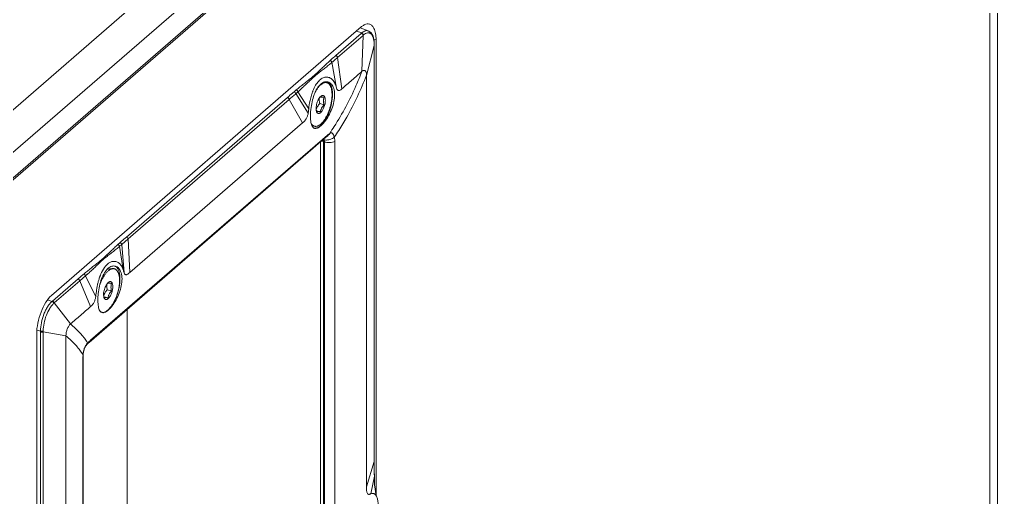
# Model space of a CAD drawing. Header units: millimetres. Extents: x 0 to 3564, y 0 to 2520.
# Drawn here: x 1928.5 to 2143.2, y 2034.2 to 2139 of the extents above; entities that cross this region are included whole.
import ezdxf

# ---------------------------------------------------------------- set-up
doc = ezdxf.new("R2010")
doc.units = ezdxf.units.MM
doc.layers.get('0').update_dxf_attribs({"lineweight": 13})

msp = doc.modelspace()

# ---------------------------------------------------------------- linework, layer by layer
for p, q in [((1822.18, 2028.41), (2137.18, 2301.2)), ((1826.51, 2022.83), (2141.51, 2295.62)), ((2143.18, 2296), (2143.18, 1871.65)), ((2141.51, 2289.99), (1826.51, 2017.2)), ((2141.51, 2289.56), (1826.51, 2016.76)), ((2141.51, 2289.56), (2141.51, 1865.2)), ((2003.51, 2137.4), (1935.51, 2078.51)), ((2003.63, 2136.08), (2002.45, 2136.48)), ((2005.06, 2136.55), (2003.26, 2137.18)), ((2003.53, 2135.99), (2003.63, 2136.08)), ((2003.53, 2135.99), (1997.93, 2131.14)), ((2003.93, 2135.56), (1998.32, 2130.72)), ((2003.93, 2135.56), (2003.67, 2127.67)), ((2004.03, 2135.65), (2003.93, 2135.57)), ((2006.76, 2134.58), (2006.25, 2134.73)), ((2006.76, 2134.58), (2006.76, 2034.86)), ((2006.35, 2133.37), (2004.68, 2126.76)), ((2006.37, 2133.7), (2006.36, 2133.64)), ((2006.37, 2133.53), (2006.36, 2133.47)), ((2006.37, 2133.7), (2006.37, 2133.7)), ((2006.37, 2091.24), (2006.37, 2133.53)), ((1997.09, 2129.65), (1998.08, 2123.99)), ((1999.26, 2123.84), (1998.32, 2130.72)), ((2004.68, 2126.82), (2004.67, 2126.76)), ((2004.68, 2036.52), (2004.68, 2126.76)), ((1989.24, 2123.58), (1988.77, 2123.18)), ((1989.62, 2123.19), (1989.7, 2123.27)), ((1989.62, 2123.19), (1989.71, 2123.27)), ((1989.62, 2123.19), (1991.97, 2119.41)), ((1990.49, 2124.59), (1990.44, 2124.56)), ((1990.49, 2124.59), (1990.44, 2124.56)), ((1995.99, 2125.17), (1995.86, 2125.21)), ((1951.95, 2091.32), (1987.32, 2121.95)), ((1987.71, 2121.52), (1952.35, 2090.89)), ((1987.71, 2121.52), (1990.64, 2116.4)), ((1989.15, 2122.77), (1991.87, 2118.46)), ((1994.62, 2122.16), (1994.52, 2122.07)), ((1994.54, 2118.8), (1993.7, 2119.04)), ((1995.35, 2120.32), (1994.41, 2120.59)), ((1952.71, 2083.54), (1990.64, 2116.4)), ((1993.24, 2115.63), (1993.11, 2115.67)), ((1995.75, 2113.25), (1943.75, 2068.21)), ((1996.07, 2113.7), (1944.07, 2068.67)), ((1995.25, 2112.82), (1995.34, 2112.64)), ((1995.75, 2113.25), (1995.83, 2113.32)), ((1995.85, 2113.33), (1995.85, 2113.33)), ((1994.57, 2112.23), (1994.57, 2020.03)), ((1995.44, 2112.16), (1995.2, 2112.23)), ((1995.2, 2020), (1995.2, 2112.23)), ((1995.44, 2019.93), (1995.44, 2112.16)), ((1997.73, 2019.9), (1997.73, 2112.26)), ((2006.36, 2091.24), (2006.36, 2042.1)), ((2006.37, 2042.16), (2006.37, 2091.23)), ((1950.08, 2089.67), (1950.54, 2090.08)), ((1950.47, 2089.29), (1951.26, 2084.15)), ((1950.93, 2089.67), (1952.35, 2090.89)), ((1950.93, 2089.67), (1951.45, 2083.46)), ((1952.71, 2083.54), (1952.35, 2090.89)), ((1941.73, 2081.7), (1942.99, 2082.8)), ((1942.99, 2082.8), (1943.04, 2082.85)), ((1942.99, 2082.8), (1945.22, 2078.21)), ((1949.34, 2084.35), (1949.21, 2084.39)), ((1935.74, 2077.28), (1941.34, 2082.13)), ((1936.13, 2076.85), (1941.73, 2081.7)), ((1941.73, 2081.7), (1944.08, 2076.06)), ((1947.96, 2081.34), (1947.87, 2081.25)), ((1947.88, 2077.98), (1947.04, 2078.22)), ((1948.7, 2079.49), (1947.75, 2079.77)), ((1934.65, 2077.53), (1935.63, 2077.19)), ((1935.74, 2077.28), (1935.63, 2077.19)), ((1936.13, 2076.85), (1936.03, 2076.76)), ((1939.68, 2072.25), (1936.13, 2076.85)), ((1946.58, 2074.81), (1946.46, 2074.85)), ((1952.15, 2075.49), (1952.15, 1997.03)), ((1932.26, 1934.1), (1932.26, 2070.07)), ((1933.13, 2070.67), (1932.33, 2070.87)), ((1933.13, 1979.14), (1933.13, 2070.5)), ((1933.7, 2070.54), (1938.68, 2069.66)), ((1933.7, 1979.18), (1933.7, 2070.54)), ((1938.68, 2069.66), (1938.67, 1979.36)), ((1943.44, 2068.03), (1943.3, 2067.76)), ((1943.3, 2067.76), (1943.3, 2067.76)), ((1942.42, 2065.48), (1942.44, 2065.44)), ((1942.42, 2065.48), (1942.44, 2065.44)), ((1942.47, 2065.5), (1942.44, 2065.44)), ((1942.44, 2064.53), (1942.41, 2064.35)), ((1942.41, 2064.35), (1942.41, 1971.98)), ((1942.44, 2064.53), (1942.44, 1972.2)), ((2006.36, 2042.1), (2004.68, 2036.52)), ((2006.37, 2042.16), (2006.36, 2042.1)), ((2006.37, 2042.16), (2006.37, 2042.16)), ((2006.39, 2038.84), (2005.65, 2035.02)), ((2006.4, 2038.88), (2006.39, 2038.84)), ((2006.39, 2038.88), (2006.39, 2038.84)), ((2006.39, 2038.84), (2006.44, 2037.24)), ((2006.45, 2036.86), (2006.4, 2038.88)), ((2006.44, 2037.24), (2006.45, 2036.92)), ((2006.47, 2036.56), (2006.45, 2036.92)), ((2006.45, 2036.92), (2006.45, 2036.86))]:
    msp.add_line(p, q)
for points in [[(2006.37, 2133.7), (2006.33, 2134.38), (2006.11, 2135.36), (2005.71, 2136.09), (2005.15, 2136.51), (2005.06, 2136.55)], [(1942.47, 2065.5), (1942.47, 2065.52), (1942.47, 2065.55), (1942.47, 2065.58), (1942.47, 2065.61), (1942.48, 2065.65), (1942.48, 2065.68), (1942.48, 2065.71), (1942.49, 2065.75), (1942.49, 2065.78), (1942.49, 2065.82), (1942.5, 2065.86), (1942.5, 2065.9), (1942.51, 2065.95), (1942.52, 2065.99), (1942.52, 2066.04), (1942.53, 2066.09), (1942.54, 2066.14), (1942.55, 2066.19), (1942.57, 2066.25), (1942.58, 2066.31), (1942.59, 2066.37), (1942.61, 2066.44), (1942.63, 2066.51), (1942.66, 2066.58), (1942.68, 2066.66), (1942.71, 2066.75), (1942.75, 2066.85), (1942.79, 2066.95), (1942.84, 2067.06), (1942.9, 2067.18), (1942.97, 2067.31), (1943.07, 2067.46), (1943.18, 2067.62), (1943.3, 2067.76)], [(1943.3, 2067.76), (1943.4, 2067.87), (1943.71, 2068.18), (1943.75, 2068.21)], [(1942.44, 2064.53), (1942.44, 2064.63), (1942.46, 2065.31), (1942.47, 2065.5)], [(2006.4, 2038.88), (2006.38, 2039.96), (2006.37, 2041.31), (2006.37, 2042.16)], [(2006.95, 2034.29), (2006.72, 2034.98), (2006.47, 2036.56)]]:
    msp.add_lwpolyline(points)
for centre, radius, start, end in [((2004.97, 2136.85), 1.22, 68.5492, 73.891), ((1999.39, 2133.53), 6.96, 0.9066, 1.4446), ((1990.51, 2134.09), 15.86, 357.3961, 357.7456), ((1991.17, 2133.4), 15.19, 0.6939, 0.913), ((1991.27, 2133.4), 15.09, 0.2558, 0.6941), ((1990.96, 2133.53), 15.41, 0.0037, 0.6576), ((1923.76, 2197.04), 98.95, 311.3608, 311.7253), ((2048.09, 2052.17), 92.54, 129.1488, 129.4937), ((2060.88, 2036.44), 112.81, 128.6385, 129.1411), ((1914.16, 2207.92), 113.46, 311.7459, 311.9709), ((1942.04, 2176.98), 71.82, 311.9436, 312.7775), ((2002.71, 2119.49), 10.55, 158.4086, 159.6023), ((2002.36, 2119.63), 10.17, 158.2046, 158.4021), ((1995.73, 2124.27), 0.941, 73.9237, 82.0258), ((2003.71, 2119.12), 11.61, 159.6133, 162.3832), ((1996.88, 2120.02), 3.14, 147.8011, 149.3992), ((1996.87, 2119.74), 3.27, 143.6375, 145.2029), ((1996.65, 2121.44), 2.37, 171.7871, 180.0186), ((1996.81, 2119.52), 3.2, 177.996, 179.9756), ((1996.3, 2119.77), 2.7, 182.7691, 185.1945), ((1996.39, 2119.78), 2.79, 185.1885, 185.7299), ((1987.81, 2119.24), 4.13, 344.3689, 349.1188), ((1993.5, 2116.53), 0.938, 245.8876, 253.8828), ((1942.69, 2150.5), 65.06, 325.934, 327.5274), ((1943.36, 2149.85), 65.45, 325.9414, 327.5243), ((1994.84, 2113.39), 1.04, 263.3347, 265.9342), ((1994.14, 2112.16), 1.3, 359.9727, 3.625), ((1894.54, 2155.92), 86.99, 310.012, 310.4048), ((2037.18, 1968.95), 148.32, 129.4207, 129.6151), ((2011.85, 1999.8), 108.4, 128.9083, 129.4319), ((1866.9, 2168.67), 114.73, 311.5801, 311.7979), ((1888.73, 2144.3), 82.02, 311.7736, 312.5113), ((1956.61, 2078.88), 11.14, 158.7869, 159.6532), ((1956.21, 2079.03), 10.71, 158.2971, 158.7843), ((1949.08, 2083.45), 0.941, 73.9237, 82.0258), ((1950.22, 2079.19), 3.14, 147.8011, 149.3992), ((1950.21, 2078.92), 3.27, 143.6375, 145.2029), ((1950, 2080.62), 2.37, 171.7871, 180.0186), ((1949.64, 2078.95), 2.7, 182.7691, 185.1945), ((1950.15, 2078.7), 3.2, 177.996, 179.9756), ((1949.74, 2078.96), 2.79, 185.1885, 185.7299), ((1946.85, 2075.71), 0.938, 245.8876, 253.8828), ((1919.01, 2070.5), 14.11, 0.0043, 0.695), ((1919.9, 2070.72), 13.8, 359.2889, 0.02), ((1936.78, 2064.4), 7.59, 31.0833, 32.3865), ((1937.67, 2064.93), 6.55, 28.2518, 31.1359), ((1950.01, 2062.24), 8.76, 136.5066, 138.6255), ((1965.19, 2064.13), 22.79, 176.7134, 177.6392), ((1961.13, 2064.3), 18.72, 177.6432, 179.3061), ((1957.96, 2064.35), 15.55, 179.3405, 179.9927)]:
    msp.add_arc(centre, radius, start, end)
for points, knots in [([(2003.51, 2137.4), (2003.57, 2137.45), (2003.81, 2137.65), (2004.08, 2137.82), (2004.29, 2137.91)], [0, 0, 0, 0, 0.270959, 1, 1, 1, 1]), ([(2005.06, 2136.55), (2004.96, 2136.58), (2004.72, 2136.62), (2004.36, 2136.55), (2003.99, 2136.36), (2003.75, 2136.19), (2003.63, 2136.08)], [0, 0, 0, 0, 0.211721, 0.439885, 0.700255, 1, 1, 1, 1]), ([(2003.63, 2136.08), (2003.73, 2136.05), (2003.9, 2135.93), (2004.01, 2135.75), (2004.03, 2135.65)], [0, 0, 0, 0, 0.498199, 1, 1, 1, 1]), ([(2004.03, 2135.65), (2004.17, 2135.77), (2004.44, 2135.96), (2004.88, 2136.13), (2005.3, 2136.11), (2005.68, 2135.9), (2005.97, 2135.53), (2006.18, 2135.03), (2006.31, 2134.4), (2006.35, 2133.95), (2006.35, 2133.71)], [0, 0, 0, 0, 0.129842, 0.238794, 0.334406, 0.430127, 0.539352, 0.669787, 0.823844, 1, 1, 1, 1]), ([(2004.29, 2137.91), (2004.46, 2137.98), (2004.8, 2138.09), (2005.15, 2138.06), (2005.31, 2138.01)], [0, 0, 0, 0, 0.52746, 1, 1, 1, 1]), ([(2005.42, 2137.98), (2005.6, 2137.91), (2005.96, 2137.65), (2006.2, 2137.28), (2006.3, 2137.08)], [0, 0, 0, 0, 0.460678, 1, 1, 1, 1]), ([(2006.3, 2137.08), (2006.47, 2136.73), (2006.7, 2135.9), (2006.76, 2135.05), (2006.76, 2134.58)], [0, 0, 0, 0, 0.449847, 1, 1, 1, 1]), ([(2003.53, 2135.99), (2003.63, 2135.96), (2003.8, 2135.84), (2003.9, 2135.66), (2003.93, 2135.56)], [0, 0, 0, 0, 0.497102, 1, 1, 1, 1]), ([(2006.35, 2133.37), (2006.35, 2129.86), (2006.36, 2115.82), (2006.36, 2101.77), (2006.36, 2091.24)], [0, 0, 0, 0, 0.249884, 1, 1, 1, 1]), ([(1996.7, 2130.05), (1996.19, 2129.59), (1995.45, 2128.91), (1994.47, 2127.97), (1993.74, 2127.26), (1992.97, 2126.57), (1992.16, 2125.91), (1991.32, 2125.26), (1990.77, 2124.82), (1990.49, 2124.59)], [0, 0, 0, 0, 0.246413, 0.368511, 0.490619, 0.614919, 0.742287, 0.871242, 1, 1, 1, 1]), ([(1990.81, 2124.27), (1991.07, 2124.51), (1991.6, 2125.01), (1992.36, 2125.76), (1993.13, 2126.48), (1993.93, 2127.14), (1994.74, 2127.76), (1995.54, 2128.37), (1996.32, 2129), (1996.83, 2129.43), (1997.09, 2129.65)], [0, 0, 0, 0, 0.130785, 0.260503, 0.387778, 0.513555, 0.63687, 0.757753, 0.878394, 1, 1, 1, 1]), ([(1997.93, 2131.14), (1997.83, 2131.05), (1997.41, 2130.69), (1997, 2130.33), (1996.7, 2130.05)], [0, 0, 0, 0, 0.251039, 1, 1, 1, 1]), ([(1996.7, 2130.05), (1996.79, 2130.02), (1996.95, 2129.91), (1997.06, 2129.74), (1997.09, 2129.65)], [0, 0, 0, 0, 0.499011, 1, 1, 1, 1]), ([(1997.09, 2129.65), (1997.19, 2129.74), (1997.6, 2130.09), (1998.02, 2130.45), (1998.33, 2130.72)], [0, 0, 0, 0, 0.246759, 1, 1, 1, 1]), ([(1997.93, 2131.14), (1998.02, 2131.11), (1998.19, 2130.99), (1998.3, 2130.81), (1998.32, 2130.72)], [0, 0, 0, 0, 0.497497, 1, 1, 1, 1]), ([(2003.67, 2127.67), (2003.26, 2126.6), (2002.17, 2123.97), (2000.18, 2119.91), (1998.48, 2116.99), (1997.58, 2115.57)], [0, 0, 0, 0, 0.253056, 0.629986, 1, 1, 1, 1]), ([(1999.26, 2123.84), (1999.99, 2124.48), (2001.11, 2125.42), (2002.57, 2126.7), (2003.3, 2127.35), (2003.67, 2127.67)], [0, 0, 0, 0, 0.498644, 0.749053, 1, 1, 1, 1]), ([(2003.67, 2127.67), (2003.73, 2127.72), (2003.85, 2127.81), (2004.05, 2127.88), (2004.23, 2127.87), (2004.39, 2127.78), (2004.52, 2127.62), (2004.65, 2127.3), (2004.67, 2127.01), (2004.68, 2126.82)], [0, 0, 0, 0, 0.130926, 0.240979, 0.336499, 0.432014, 0.540577, 0.670671, 1, 1, 1, 1]), ([(1998.08, 2123.99), (1998.04, 2124.17), (1997.94, 2124.52), (1997.72, 2125.17), (1997.29, 2125.82), (1996.68, 2126.26), (1996.16, 2126.4), (1995.61, 2126.42), (1994.89, 2126.16), (1994.11, 2125.52), (1993.44, 2124.57), (1993.08, 2123.82), (1992.92, 2123.4)], [0, 0, 0, 0, 0.069951, 0.137618, 0.256323, 0.359855, 0.409142, 0.458617, 0.564255, 0.687448, 0.83334, 1, 1, 1, 1]), ([(1994.62, 2124.88), (1994.75, 2124.98), (1995, 2125.17), (1995.41, 2125.35), (1995.82, 2125.42), (1996.09, 2125.38), (1996.21, 2125.35)], [0, 0, 0, 0, 0.282775, 0.538342, 0.77368, 1, 1, 1, 1]), ([(1996.21, 2125.35), (1996.35, 2125.31), (1996.63, 2125.17), (1996.98, 2124.86), (1997.27, 2124.42), (1997.57, 2123.67), (1997.72, 2122.51), (1997.55, 2121), (1997.09, 2119.43), (1996.39, 2117.95), (1995.69, 2116.86), (1995.08, 2116.13), (1994.77, 2115.83), (1994.62, 2115.7)], [0, 0, 0, 0, 0.039156, 0.08122, 0.127798, 0.179773, 0.300305, 0.44029, 0.591657, 0.743454, 0.883437, 0.945339, 1, 1, 1, 1]), ([(1996.13, 2125.36), (1996.16, 2125.35), (1996.26, 2125.3), (1996.36, 2125.23), (1996.43, 2125.18)], [0, 0, 0, 0, 0.244192, 1, 1, 1, 1]), ([(1998.58, 2114.71), (1999.18, 2115.66), (2001.51, 2119.53), (2003.45, 2123.64), (2004.68, 2126.82)], [0, 0, 0, 0, 0.24871, 1, 1, 1, 1]), ([(1988.76, 2123.18), (1988.64, 2123.08), (1988.16, 2122.67), (1987.68, 2122.26), (1987.32, 2121.95)], [0, 0, 0, 0, 0.25124, 1, 1, 1, 1]), ([(1988.76, 2123.18), (1988.85, 2123.15), (1989.02, 2123.04), (1989.12, 2122.87), (1989.15, 2122.77)], [0, 0, 0, 0, 0.493312, 1, 1, 1, 1]), ([(1989.24, 2123.58), (1989.28, 2123.57), (1989.45, 2123.48), (1989.57, 2123.32), (1989.62, 2123.19)], [0, 0, 0, 0, 0.240309, 1, 1, 1, 1]), ([(1993.27, 2115.16), (1993.17, 2115.19), (1992.97, 2115.3), (1992.75, 2115.6), (1992.58, 2116), (1992.46, 2116.5), (1992.38, 2117.1), (1992.35, 2117.79), (1992.37, 2118.54), (1992.46, 2119.61), (1992.68, 2120.98), (1993.13, 2122.53), (1993.74, 2123.87), (1994.31, 2124.61), (1994.62, 2124.88)], [0, 0, 0, 0, 0.029332, 0.062826, 0.103582, 0.152777, 0.21037, 0.275587, 0.34712, 0.423366, 0.582774, 0.739607, 0.88145, 1, 1, 1, 1]), ([(1994.84, 2124.88), (1994.76, 2124.82), (1994.69, 2124.76), (1994.62, 2124.7), (1994.47, 2124.57), (1994.17, 2124.27), (1993.78, 2123.74), (1993.53, 2123.33), (1993.4, 2123.1), (1993.39, 2123.09)], [-0.0465968, -0.0465968, -0.0465968, -0.0465968, 0, 0, 0, 0.0975762, 0.2075461, 0.3282622, 0.3358941, 0.3358941, 0.3358941, 0.3358941]), ([(1994.62, 2116.1), (1994.76, 2116.22), (1995.04, 2116.51), (1995.42, 2117), (1995.78, 2117.59), (1996.11, 2118.24), (1996.41, 2118.94), (1996.66, 2119.68), (1996.86, 2120.44), (1997, 2121.2), (1997.09, 2121.94), (1997.11, 2122.64), (1997.07, 2123.29), (1996.97, 2123.86), (1996.81, 2124.35), (1996.63, 2124.69), (1996.45, 2124.9), (1996.31, 2125.02), (1996.16, 2125.11), (1996.05, 2125.16), (1995.99, 2125.17)], [0, 0, 0, 0, 0.055389, 0.117513, 0.185555, 0.258364, 0.334558, 0.412611, 0.49092, 0.567871, 0.641906, 0.711591, 0.77569, 0.833268, 0.883821, 0.927483, 0.94707, 0.965448, 0.982953, 1, 1, 1, 1]), ([(1995.89, 2125.2), (1995.88, 2125.2), (1995.87, 2125.2), (1995.86, 2125.2), (1995.8, 2125.21), (1995.66, 2125.22), (1995.44, 2125.18), (1995.22, 2125.1), (1995.08, 2125.03), (1995.01, 2124.99), (1994.95, 2124.95), (1994.89, 2124.92), (1994.84, 2124.88)], [-0.034423, -0.034423, -0.034423, -0.034423, 0, 0, 0, 0.225604, 0.463861, 0.720594, 1, 1, 1, 1.22038, 1.22038, 1.22038, 1.22038]), ([(1995.04, 2125.17), (1995.16, 2125.19), (1995.28, 2125.21), (1995.39, 2125.23), (1995.39, 2125.23), (1995.4, 2125.23), (1995.4, 2125.23), (1995.42, 2125.23), (1995.44, 2125.24), (1995.46, 2125.24), (1995.53, 2125.25), (1995.66, 2125.25), (1995.8, 2125.23), (1995.86, 2125.21)], [-1.032198, -1.032198, -1.032198, -1.032198, -0.154935, -0.154935, -0.154935, -0.148227, -0.148227, -0.148227, 0, 0, 0, 0.508976, 1, 1, 1, 1]), ([(1996.43, 2125.18), (1996.56, 2125.06), (1996.8, 2124.75), (1997.03, 2124.15), (1997.18, 2123.42), (1997.2, 2122.89), (1997.2, 2122.6)], [0, 0, 0, 0, 0.190947, 0.419841, 0.690631, 1, 1, 1, 1]), ([(1998.08, 2123.99), (1998.1, 2123.91), (1998.15, 2123.77), (1998.26, 2123.6), (1998.4, 2123.49), (1998.63, 2123.42), (1998.87, 2123.53), (1999.09, 2123.69), (1999.2, 2123.79), (1999.26, 2123.84)], [0, 0, 0, 0, 0.15108, 0.277108, 0.384373, 0.484051, 0.71059, 0.850611, 1, 1, 1, 1]), ([(1987.71, 2121.52), (1987.69, 2121.62), (1987.58, 2121.8), (1987.41, 2121.92), (1987.32, 2121.95)], [0, 0, 0, 0, 0.502745, 1, 1, 1, 1]), ([(1987.71, 2121.52), (1987.95, 2121.73), (1988.43, 2122.14), (1988.91, 2122.56), (1989.15, 2122.77)], [0, 0, 0, 0, 0.496612, 1, 1, 1, 1]), ([(1992.42, 2121.85), (1992.37, 2121.65), (1992.18, 2120.85), (1992.05, 2120.03), (1991.97, 2119.41)], [0, 0, 0, 0, 0.249406, 1, 1, 1, 1]), ([(1992.65, 2122.64), (1992.62, 2122.57), (1992.54, 2122.31), (1992.47, 2122.05), (1992.42, 2121.85)], [0, 0, 0, 0, 0.2473, 1, 1, 1, 1]), ([(1994.18, 2121.61), (1994.1, 2121.47), (1993.94, 2121.16), (1993.77, 2120.66), (1993.65, 2120.15), (1993.61, 2119.8), (1993.6, 2119.63)], [0, 0, 0, 0, 0.242183, 0.499273, 0.75672, 1, 1, 1, 1]), ([(1994.52, 2122.07), (1994.47, 2122.02), (1994.36, 2121.89), (1994.27, 2121.76), (1994.23, 2121.69)], [0, 0, 0, 0, 0.475902, 1, 1, 1, 1]), ([(1994.54, 2122.05), (1994.51, 2122.02), (1994.41, 2121.9), (1994.3, 2121.78), (1994.23, 2121.68)], [0, 0, 0, 0, 0.251913, 1, 1, 1, 1]), ([(1994.28, 2121.44), (1994.28, 2121.3), (1994.31, 2121.01), (1994.37, 2120.73), (1994.41, 2120.59)], [0, 0, 0, 0, 0.490548, 1, 1, 1, 1]), ([(1995.35, 2121.94), (1995.25, 2121.96), (1995.08, 2121.99), (1994.84, 2122.03), (1994.67, 2122.05), (1994.58, 2122.05), (1994.54, 2122.05)], [0, 0, 0, 0, 0.362375, 0.657213, 0.867114, 1, 1, 1, 1]), ([(1997.2, 2122.6), (1997.2, 2121.96), (1997.05, 2120.62), (1996.5, 2118.71), (1995.79, 2117.23), (1995.11, 2116.27), (1994.74, 2115.88), (1994.55, 2115.72)], [0, 0, 0, 0, 0.257318, 0.531327, 0.788432, 0.901357, 1, 1, 1, 1]), ([(1995.63, 2121.28), (1995.63, 2121.39), (1995.62, 2121.6), (1995.57, 2121.88), (1995.49, 2122.07), (1995.41, 2122.2), (1995.34, 2122.27), (1995.26, 2122.32), (1995.18, 2122.36), (1995.09, 2122.37), (1995, 2122.37), (1994.91, 2122.34), (1994.77, 2122.28), (1994.68, 2122.21), (1994.62, 2122.16)], [0, 0, 0, 0, 0.176286, 0.330449, 0.460858, 0.517768, 0.569981, 0.618683, 0.665488, 0.712273, 0.760915, 0.81303, 0.86984, 1, 1, 1, 1]), ([(1994.62, 2118.65), (1994.69, 2118.71), (1994.83, 2118.86), (1995.02, 2119.12), (1995.19, 2119.43), (1995.34, 2119.78), (1995.47, 2120.16), (1995.56, 2120.54), (1995.62, 2120.91), (1995.63, 2121.16), (1995.63, 2121.28)], [0, 0, 0, 0, 0.09859, 0.211371, 0.335842, 0.468575, 0.605586, 0.742619, 0.875421, 1, 1, 1, 1]), ([(1995.35, 2121.94), (1995.31, 2121.82), (1995.25, 2121.56), (1995.23, 2121.3), (1995.23, 2121.16)], [0, 0, 0, 0, 0.489925, 1, 1, 1, 1]), ([(1995.23, 2121.16), (1995.23, 2121.02), (1995.25, 2120.74), (1995.31, 2120.46), (1995.35, 2120.32)], [0, 0, 0, 0, 0.49054, 1, 1, 1, 1]), ([(1991.87, 2118.46), (1991.88, 2118.54), (1991.93, 2118.86), (1991.95, 2119.17), (1991.97, 2119.41)], [0, 0, 0, 0, 0.253334, 1, 1, 1, 1]), ([(1993.6, 2119.52), (1993.6, 2119.41), (1993.61, 2119.2), (1993.66, 2118.99), (1993.69, 2118.89)], [0, 0, 0, 0, 0.535787, 1, 1, 1, 1]), ([(1993.73, 2118.91), (1993.71, 2118.96), (1993.67, 2119.15), (1993.63, 2119.35), (1993.62, 2119.5)], [0, 0, 0, 0, 0.254105, 1, 1, 1, 1]), ([(1994.41, 2120.59), (1994.32, 2120.49), (1994.15, 2120.3), (1993.93, 2119.98), (1993.76, 2119.64), (1993.68, 2119.4), (1993.64, 2119.29)], [0, 0, 0, 0, 0.259382, 0.513344, 0.760181, 1, 1, 1, 1]), ([(1993.69, 2118.89), (1993.71, 2118.83), (1993.75, 2118.73), (1993.83, 2118.6), (1993.94, 2118.5), (1994.06, 2118.44), (1994.19, 2118.43), (1994.34, 2118.46), (1994.48, 2118.54), (1994.57, 2118.61), (1994.62, 2118.65)], [0, 0, 0, 0, 0.147639, 0.276665, 0.390709, 0.496421, 0.602751, 0.718439, 0.849813, 1, 1, 1, 1]), ([(1993.73, 2118.91), (1993.76, 2118.91), (1993.86, 2118.91), (1994.03, 2118.89), (1994.27, 2118.85), (1994.44, 2118.82), (1994.54, 2118.8)], [0, 0, 0, 0, 0.132885, 0.342787, 0.637625, 1, 1, 1, 1]), ([(1994.54, 2118.8), (1994.57, 2118.94), (1994.62, 2119.14), (1994.72, 2119.4), (1994.85, 2119.66), (1995.05, 2119.98), (1995.25, 2120.21), (1995.35, 2120.32)], [0, 0, 0, 0, 0.238591, 0.360572, 0.484671, 0.738997, 1, 1, 1, 1]), ([(1990.65, 2116.4), (1990.75, 2116.49), (1990.92, 2116.62), (1991.14, 2116.84), (1991.29, 2117.04), (1991.44, 2117.27), (1991.63, 2117.63), (1991.73, 2117.93), (1991.79, 2118.13)], [0, 0, 0, 0, 0.200178, 0.308197, 0.42817, 0.559752, 0.700654, 1, 1, 1, 1]), ([(1992.56, 2116.11), (1992.64, 2116.04), (1992.71, 2115.97), (1992.79, 2115.91), (1992.81, 2115.89), (1992.83, 2115.87), (1992.85, 2115.85), (1992.86, 2115.85), (1992.86, 2115.84), (1992.87, 2115.84), (1992.89, 2115.82), (1992.96, 2115.76), (1993.05, 2115.71), (1993.12, 2115.68), (1993.12, 2115.68), (1993.12, 2115.68), (1993.12, 2115.68)], [-1.370714, -1.370714, -1.370714, -1.370714, -0.352048, -0.352048, -0.352048, -0.075454, -0.075454, -0.075454, 0, 0, 0, 0.257186, 1, 1, 1, 1.015978, 1.015978, 1.015978, 1.015978]), ([(1993.11, 2115.67), (1993.09, 2115.67), (1993.02, 2115.7), (1992.96, 2115.73), (1992.91, 2115.75), (1992.91, 2115.76), (1992.9, 2115.76), (1992.9, 2115.76), (1992.89, 2115.77), (1992.88, 2115.77), (1992.87, 2115.78), (1992.78, 2115.83), (1992.7, 2115.87), (1992.62, 2115.92)], [0, 0, 0, 0, 0.248517, 1, 1, 1, 1.048294, 1.048294, 1.048294, 1.237527, 1.237527, 1.237527, 2.529642, 2.529642, 2.529642, 2.529642]), ([(1993.87, 2115.28), (1993.81, 2115.26), (1993.61, 2115.19), (1993.39, 2115.16), (1993.24, 2115.18), (1993.22, 2115.19), (1993.21, 2115.19), (1993.19, 2115.19)], [0, 0, 0, 0, 0.269583, 1, 1, 1, 1.075241, 1.075241, 1.075241, 1.075241]), ([(1993.24, 2115.63), (1993.29, 2115.62), (1993.4, 2115.6), (1993.62, 2115.59), (1993.85, 2115.64), (1994.08, 2115.74), (1994.33, 2115.87), (1994.5, 2116), (1994.62, 2116.1)], [0, 0, 0, 0, 0.104628, 0.211655, 0.440749, 0.566666, 0.701517, 1, 1, 1, 1]), ([(1994.62, 2115.7), (1994.5, 2115.59), (1994.27, 2115.41), (1993.91, 2115.22), (1993.58, 2115.12), (1993.37, 2115.13), (1993.27, 2115.16)], [0, 0, 0, 0, 0.316818, 0.584444, 0.807072, 1, 1, 1, 1]), ([(1994.55, 2115.72), (1994.5, 2115.67), (1994.29, 2115.5), (1994.05, 2115.35), (1993.87, 2115.28)], [0, 0, 0, 0, 0.272904, 1, 1, 1, 1]), ([(1995.15, 2112.73), (1995.16, 2112.69), (1995.19, 2112.53), (1995.2, 2112.36), (1995.2, 2112.23)], [0, 0, 0, 0, 0.230632, 1, 1, 1, 1]), ([(1995.9, 2112.59), (1995.85, 2112.59), (1995.67, 2112.59), (1995.48, 2112.61), (1995.34, 2112.64)], [0, 0, 0, 0, 0.265639, 1, 1, 1, 1]), ([(1995.34, 2112.64), (1995.36, 2112.61), (1995.4, 2112.48), (1995.43, 2112.35), (1995.44, 2112.24)], [0, 0, 0, 0, 0.246494, 1, 1, 1, 1]), ([(1995.75, 2113.25), (1995.78, 2113.28), (1995.92, 2113.41), (1996.02, 2113.57), (1996.07, 2113.7)], [0, 0, 0, 0, 0.25383, 1, 1, 1, 1]), ([(1996.59, 2114.06), (1996.51, 2113.91), (1996.3, 2113.62), (1996.01, 2113.41), (1995.85, 2113.33)], [0, 0, 0, 0, 0.49379, 1, 1, 1, 1]), ([(1997.58, 2113.2), (1997.35, 2113.02), (1996.81, 2112.73), (1996.21, 2112.61), (1995.9, 2112.59)], [0, 0, 0, 0, 0.486988, 1, 1, 1, 1]), ([(1996.59, 2114.06), (1996.5, 2114.02), (1996.32, 2113.91), (1996.16, 2113.78), (1996.07, 2113.7)], [0, 0, 0, 0, 0.442767, 1, 1, 1, 1]), ([(1997.59, 2113.2), (1997.57, 2113.29), (1997.53, 2113.47), (1997.44, 2113.71), (1997.33, 2113.91), (1997.21, 2114.06), (1997.06, 2114.16), (1996.84, 2114.2), (1996.68, 2114.12), (1996.59, 2114.06)], [0, 0, 0, 0, 0.179134, 0.339346, 0.478974, 0.597069, 0.698279, 0.792177, 1, 1, 1, 1]), ([(1997.73, 2112.26), (1997.73, 2112.35), (1997.72, 2112.66), (1997.66, 2112.98), (1997.59, 2113.2)], [0, 0, 0, 0, 0.263207, 1, 1, 1, 1]), ([(1995.19, 2112.42), (1995.17, 2112.41), (1995.1, 2112.38), (1995.03, 2112.37), (1994.97, 2112.36)], [0, 0, 0, 0, 0.22248, 1, 1, 1, 1]), ([(1997.73, 2112.26), (1997.57, 2112.19), (1997.2, 2112.09), (1996.61, 2112.02), (1996.01, 2112.03), (1995.62, 2112.11), (1995.44, 2112.16)], [0, 0, 0, 0, 0.227954, 0.490186, 0.757774, 1, 1, 1, 1]), ([(1950.54, 2090.08), (1950.65, 2090.18), (1951.12, 2090.6), (1951.6, 2091.01), (1951.95, 2091.32)], [0, 0, 0, 0, 0.248929, 1, 1, 1, 1]), ([(1951.95, 2091.32), (1952.05, 2091.29), (1952.22, 2091.17), (1952.32, 2090.99), (1952.35, 2090.89)], [0, 0, 0, 0, 0.497262, 1, 1, 1, 1]), ([(1943.77, 2084.15), (1944.05, 2084.38), (1944.61, 2084.83), (1945.46, 2085.49), (1946.29, 2086.16), (1947.09, 2086.85), (1947.84, 2087.56), (1948.58, 2088.27), (1949.32, 2088.97), (1949.83, 2089.44), (1950.08, 2089.67)], [0, 0, 0, 0, 0.128327, 0.257281, 0.385255, 0.510299, 0.632694, 0.754606, 0.87695, 1, 1, 1, 1]), ([(1944.15, 2083.85), (1944.42, 2084.09), (1944.95, 2084.59), (1945.72, 2085.34), (1946.49, 2086.09), (1947.29, 2086.77), (1948.11, 2087.39), (1948.91, 2088.01), (1949.7, 2088.64), (1950.22, 2089.07), (1950.47, 2089.29)], [0, 0, 0, 0, 0.130488, 0.260515, 0.388009, 0.513798, 0.637484, 0.75866, 0.87895, 1, 1, 1, 1]), ([(1950.09, 2089.67), (1950.18, 2089.64), (1950.34, 2089.54), (1950.44, 2089.38), (1950.47, 2089.29)], [0, 0, 0, 0, 0.497442, 1, 1, 1, 1]), ([(1950.54, 2090.08), (1950.63, 2090.05), (1950.8, 2089.94), (1950.9, 2089.76), (1950.93, 2089.67)], [0, 0, 0, 0, 0.497007, 1, 1, 1, 1]), ([(1946.26, 2082.99), (1946.33, 2083.18), (1946.63, 2083.88), (1947.03, 2084.54), (1947.39, 2084.96)], [0, 0, 0, 0, 0.27209, 1, 1, 1, 1]), ([(1947.39, 2084.96), (1947.55, 2085.15), (1947.88, 2085.48), (1948.44, 2085.84), (1949.03, 2086), (1949.61, 2085.98), (1950.15, 2085.76), (1950.62, 2085.36), (1951, 2084.82), (1951.19, 2084.38), (1951.26, 2084.15)], [0, 0, 0, 0, 0.145163, 0.273595, 0.389169, 0.498333, 0.608268, 0.725949, 0.855679, 1, 1, 1, 1]), ([(1949.54, 2084.93), (1949.42, 2084.96), (1949.15, 2085), (1948.74, 2084.93), (1948.33, 2084.75), (1948.08, 2084.57), (1947.95, 2084.46)], [0, 0, 0, 0, 0.22632, 0.461659, 0.717226, 1, 1, 1, 1]), ([(1947.95, 2075.28), (1948.11, 2075.41), (1948.41, 2075.71), (1949.02, 2076.44), (1949.73, 2077.53), (1950.42, 2079.01), (1950.88, 2080.58), (1951.05, 2082.1), (1950.9, 2083.25), (1950.6, 2084), (1950.31, 2084.44), (1949.96, 2084.76), (1949.68, 2084.89), (1949.54, 2084.93)], [0, 0, 0, 0, 0.054661, 0.116563, 0.256547, 0.408343, 0.559711, 0.699696, 0.820227, 0.872202, 0.918781, 0.960844, 1, 1, 1, 1]), ([(1949.76, 2084.76), (1949.74, 2084.78), (1949.65, 2084.85), (1949.54, 2084.91), (1949.46, 2084.95)], [0, 0, 0, 0, 0.257884, 1, 1, 1, 1]), ([(1950.54, 2082.19), (1950.54, 2082.47), (1950.51, 2083), (1950.37, 2083.74), (1950.13, 2084.33), (1949.89, 2084.64), (1949.76, 2084.76)], [0, 0, 0, 0, 0.30935, 0.580144, 0.809056, 1, 1, 1, 1]), ([(1941.34, 2082.13), (1941.44, 2082.22), (1941.65, 2082.4), (1941.97, 2082.67), (1942.28, 2082.94), (1942.5, 2083.12), (1942.61, 2083.21)], [0, 0, 0, 0, 0.249937, 0.498311, 0.747758, 1, 1, 1, 1]), ([(1942.61, 2083.21), (1942.7, 2083.18), (1942.86, 2083.06), (1942.96, 2082.89), (1942.99, 2082.8)], [0, 0, 0, 0, 0.49659, 1, 1, 1, 1]), ([(1947.95, 2084.46), (1947.64, 2084.19), (1947.07, 2083.45), (1946.46, 2082.11), (1946.01, 2080.56), (1945.79, 2079.2), (1945.7, 2078.12), (1945.68, 2077.37), (1945.71, 2076.69), (1945.79, 2076.09), (1945.91, 2075.58), (1946.08, 2075.18), (1946.31, 2074.89), (1946.5, 2074.77), (1946.6, 2074.74)], [0, 0, 0, 0, 0.118551, 0.260394, 0.417227, 0.576635, 0.652881, 0.724413, 0.789631, 0.847224, 0.896418, 0.937174, 0.970668, 1, 1, 1, 1]), ([(1945.96, 2082.16), (1945.98, 2082.21), (1946.04, 2082.41), (1946.11, 2082.61), (1946.16, 2082.75)], [0, 0, 0, 0, 0.252795, 1, 1, 1, 1]), ([(1948.18, 2084.06), (1948.11, 2084), (1948.03, 2083.94), (1947.96, 2083.88), (1947.81, 2083.75), (1947.52, 2083.45), (1947.12, 2082.92), (1946.74, 2082.3), (1946.4, 2081.6), (1946.21, 2081.11), (1946.12, 2080.86)], [-0.0465968, -0.0465968, -0.0465968, -0.0465968, 0, 0, 0, 0.0975762, 0.2075461, 0.3282622, 0.4574058, 0.5890041, 0.5890041, 0.5890041, 0.5890041]), ([(1947.73, 2084.25), (1948.07, 2084.3), (1948.4, 2084.35), (1948.74, 2084.41), (1948.74, 2084.41), (1948.74, 2084.41), (1948.74, 2084.41), (1948.76, 2084.41), (1948.78, 2084.41), (1948.8, 2084.42), (1948.87, 2084.43), (1949.01, 2084.43), (1949.15, 2084.41), (1949.21, 2084.39)], [-2.643329, -2.643329, -2.643329, -2.643329, -0.154935, -0.154935, -0.154935, -0.148227, -0.148227, -0.148227, 0, 0, 0, 0.508976, 1, 1, 1, 1]), ([(1947.96, 2075.28), (1948.1, 2075.4), (1948.38, 2075.69), (1948.76, 2076.18), (1949.12, 2076.76), (1949.45, 2077.42), (1949.75, 2078.12), (1950, 2078.86), (1950.2, 2079.62), (1950.35, 2080.38), (1950.43, 2081.12), (1950.45, 2081.82), (1950.42, 2082.46), (1950.32, 2083.04), (1950.16, 2083.52), (1949.97, 2083.86), (1949.8, 2084.07), (1949.66, 2084.2), (1949.5, 2084.29), (1949.39, 2084.34), (1949.34, 2084.35)], [0, 0, 0, 0, 0.055389, 0.117513, 0.185555, 0.258364, 0.334558, 0.412611, 0.49092, 0.567871, 0.641906, 0.711591, 0.77569, 0.833268, 0.883821, 0.927483, 0.94707, 0.965448, 0.982953, 1, 1, 1, 1]), ([(1949.21, 2084.38), (1949.14, 2084.39), (1949, 2084.39), (1948.79, 2084.36), (1948.57, 2084.28), (1948.42, 2084.21), (1948.35, 2084.16), (1948.29, 2084.13), (1948.24, 2084.09), (1948.18, 2084.06)], [0, 0, 0, 0, 0.225604, 0.463861, 0.720594, 1, 1, 1, 1.22038, 1.22038, 1.22038, 1.22038]), ([(1951.26, 2084.15), (1951.3, 2084.03), (1951.35, 2083.8), (1951.4, 2083.57), (1951.45, 2083.46)], [0, 0, 0, 0, 0.511909, 1, 1, 1, 1]), ([(1951.45, 2083.46), (1951.47, 2083.39), (1951.54, 2083.27), (1951.66, 2083.12), (1951.82, 2083.04), (1951.99, 2083.04), (1952.17, 2083.11), (1952.42, 2083.27), (1952.58, 2083.44), (1952.71, 2083.54)], [0, 0, 0, 0, 0.135446, 0.250167, 0.351325, 0.452496, 0.567176, 0.700715, 1, 1, 1, 1]), ([(1941.73, 2081.7), (1941.7, 2081.8), (1941.6, 2081.98), (1941.43, 2082.1), (1941.33, 2082.13)], [0, 0, 0, 0, 0.502396, 1, 1, 1, 1]), ([(1945.22, 2078.21), (1945.29, 2078.73), (1945.36, 2079.53), (1945.55, 2080.58), (1945.67, 2081.11), (1945.74, 2081.37)], [0, 0, 0, 0, 0.496139, 0.748773, 1, 1, 1, 1]), ([(1945.74, 2081.37), (1945.75, 2081.44), (1945.82, 2081.7), (1945.9, 2081.97), (1945.96, 2082.16)], [0, 0, 0, 0, 0.252391, 1, 1, 1, 1]), ([(1947.53, 2080.79), (1947.44, 2080.65), (1947.29, 2080.34), (1947.11, 2079.84), (1946.99, 2079.33), (1946.95, 2078.98), (1946.95, 2078.81)], [0, 0, 0, 0, 0.242183, 0.499273, 0.75672, 1, 1, 1, 1]), ([(1947.87, 2081.25), (1947.81, 2081.19), (1947.71, 2081.07), (1947.62, 2080.94), (1947.57, 2080.87)], [0, 0, 0, 0, 0.475902, 1, 1, 1, 1]), ([(1947.88, 2081.23), (1947.86, 2081.2), (1947.75, 2081.08), (1947.65, 2080.96), (1947.58, 2080.86)], [0, 0, 0, 0, 0.251913, 1, 1, 1, 1]), ([(1947.62, 2080.62), (1947.62, 2080.48), (1947.65, 2080.19), (1947.71, 2079.91), (1947.75, 2079.77)], [0, 0, 0, 0, 0.490548, 1, 1, 1, 1]), ([(1948.7, 2081.12), (1948.6, 2081.14), (1948.42, 2081.17), (1948.19, 2081.21), (1948.01, 2081.23), (1947.92, 2081.23), (1947.88, 2081.23)], [0, 0, 0, 0, 0.362375, 0.657213, 0.867114, 1, 1, 1, 1]), ([(1947.89, 2075.3), (1948.07, 2075.46), (1948.44, 2075.85), (1949.12, 2076.82), (1949.83, 2078.29), (1950.38, 2080.2), (1950.54, 2081.54), (1950.54, 2082.19)], [0, 0, 0, 0, 0.098644, 0.211568, 0.468673, 0.742682, 1, 1, 1, 1]), ([(1948.98, 2080.46), (1948.98, 2080.57), (1948.97, 2080.77), (1948.91, 2081.05), (1948.83, 2081.25), (1948.75, 2081.37), (1948.68, 2081.45), (1948.61, 2081.5), (1948.53, 2081.53), (1948.44, 2081.55), (1948.35, 2081.54), (1948.25, 2081.52), (1948.12, 2081.46), (1948.02, 2081.39), (1947.96, 2081.34)], [0, 0, 0, 0, 0.176286, 0.330449, 0.460858, 0.517768, 0.569981, 0.618683, 0.665488, 0.712273, 0.760915, 0.81303, 0.86984, 1, 1, 1, 1]), ([(1947.96, 2077.82), (1948.03, 2077.89), (1948.17, 2078.03), (1948.36, 2078.3), (1948.53, 2078.61), (1948.69, 2078.96), (1948.81, 2079.33), (1948.9, 2079.72), (1948.96, 2080.09), (1948.98, 2080.34), (1948.98, 2080.46)], [0, 0, 0, 0, 0.09859, 0.211371, 0.335842, 0.468575, 0.605586, 0.742619, 0.875421, 1, 1, 1, 1]), ([(1948.7, 2081.12), (1948.66, 2081), (1948.59, 2080.74), (1948.57, 2080.48), (1948.57, 2080.34)], [0, 0, 0, 0, 0.489925, 1, 1, 1, 1]), ([(1948.57, 2080.34), (1948.57, 2080.2), (1948.6, 2079.92), (1948.66, 2079.64), (1948.7, 2079.49)], [0, 0, 0, 0, 0.49054, 1, 1, 1, 1]), ([(1932.26, 2070.07), (1932.26, 2070.86), (1932.45, 2072.5), (1933.13, 2074.85), (1934.12, 2076.92), (1935.02, 2078.08), (1935.51, 2078.51)], [0, 0, 0, 0, 0.257469, 0.531613, 0.788856, 1, 1, 1, 1]), ([(1945.22, 2078.21), (1945.19, 2077.97), (1945.08, 2077.51), (1944.82, 2076.9), (1944.49, 2076.41), (1944.21, 2076.17), (1944.09, 2076.06)], [0, 0, 0, 0, 0.287553, 0.564257, 0.802246, 1, 1, 1, 1]), ([(1946.95, 2078.7), (1946.95, 2078.59), (1946.96, 2078.37), (1947, 2078.16), (1947.03, 2078.07)], [0, 0, 0, 0, 0.535787, 1, 1, 1, 1]), ([(1947.07, 2078.09), (1947.06, 2078.14), (1947.01, 2078.33), (1946.98, 2078.53), (1946.96, 2078.68)], [0, 0, 0, 0, 0.254105, 1, 1, 1, 1]), ([(1947.75, 2079.77), (1947.66, 2079.67), (1947.49, 2079.47), (1947.27, 2079.15), (1947.1, 2078.82), (1947.02, 2078.58), (1946.99, 2078.46)], [0, 0, 0, 0, 0.259382, 0.513344, 0.760181, 1, 1, 1, 1]), ([(1947.88, 2077.98), (1947.91, 2078.12), (1947.97, 2078.32), (1948.07, 2078.58), (1948.2, 2078.84), (1948.4, 2079.16), (1948.59, 2079.38), (1948.7, 2079.49)], [0, 0, 0, 0, 0.238591, 0.360572, 0.484671, 0.738997, 1, 1, 1, 1]), ([(1933.12, 2070.67), (1933.12, 2071.28), (1933.26, 2072.55), (1933.7, 2074.08), (1934.2, 2075.24), (1934.63, 2076.02), (1935.1, 2076.67), (1935.45, 2077.04), (1935.63, 2077.19)], [0, 0, 0, 0, 0.257294, 0.530858, 0.663538, 0.787991, 0.900984, 1, 1, 1, 1]), ([(1933.7, 2070.72), (1933.7, 2071.29), (1933.84, 2072.46), (1934.32, 2074.13), (1934.94, 2075.42), (1935.54, 2076.27), (1935.86, 2076.61), (1936.03, 2076.76)], [0, 0, 0, 0, 0.257493, 0.53042, 0.786971, 0.90025, 1, 1, 1, 1]), ([(1935.63, 2077.19), (1935.73, 2077.16), (1935.9, 2077.04), (1936, 2076.86), (1936.03, 2076.76)], [0, 0, 0, 0, 0.498613, 1, 1, 1, 1]), ([(1935.74, 2077.28), (1935.83, 2077.25), (1936, 2077.13), (1936.11, 2076.95), (1936.13, 2076.85)], [0, 0, 0, 0, 0.497171, 1, 1, 1, 1]), ([(1944.08, 2076.06), (1943.72, 2075.74), (1942.99, 2075.1), (1941.89, 2074.14), (1940.78, 2073.2), (1940.04, 2072.57), (1939.68, 2072.25)], [0, 0, 0, 0, 0.250903, 0.501359, 0.750631, 1, 1, 1, 1]), ([(1947.03, 2078.07), (1947.05, 2078.01), (1947.09, 2077.91), (1947.18, 2077.77), (1947.28, 2077.68), (1947.41, 2077.62), (1947.54, 2077.61), (1947.68, 2077.64), (1947.82, 2077.71), (1947.92, 2077.78), (1947.96, 2077.82)], [0, 0, 0, 0, 0.147639, 0.276665, 0.390709, 0.496421, 0.602751, 0.718439, 0.849813, 1, 1, 1, 1]), ([(1947.07, 2078.09), (1947.11, 2078.09), (1947.2, 2078.09), (1947.38, 2078.07), (1947.61, 2078.03), (1947.79, 2078), (1947.88, 2077.98)], [0, 0, 0, 0, 0.132885, 0.342787, 0.637625, 1, 1, 1, 1]), ([(1946.13, 2075.08), (1946.15, 2075.07), (1946.17, 2075.05), (1946.19, 2075.03), (1946.2, 2075.02), (1946.21, 2075.02), (1946.21, 2075.02), (1946.23, 2075), (1946.31, 2074.94), (1946.39, 2074.89), (1946.46, 2074.86), (1946.46, 2074.85), (1946.46, 2074.85), (1946.47, 2074.85)], [-0.352048, -0.352048, -0.352048, -0.352048, -0.075454, -0.075454, -0.075454, 0, 0, 0, 0.257186, 1, 1, 1, 1.015978, 1.015978, 1.015978, 1.015978]), ([(1946.46, 2074.85), (1946.44, 2074.85), (1946.37, 2074.87), (1946.3, 2074.9), (1946.25, 2074.93), (1946.25, 2074.93), (1946.25, 2074.94), (1946.25, 2074.94), (1946.23, 2074.94), (1946.22, 2074.95), (1946.21, 2074.96)], [0, 0, 0, 0, 0.248517, 1, 1, 1, 1.048294, 1.048294, 1.048294, 1.237527, 1.237527, 1.237527, 1.237527]), ([(1946.57, 2074.77), (1946.62, 2074.76), (1946.83, 2074.75), (1947.05, 2074.8), (1947.2, 2074.86)], [0, 0, 0, 0, 0.235409, 1, 1, 1, 1]), ([(1946.58, 2074.81), (1946.64, 2074.8), (1946.74, 2074.77), (1946.96, 2074.77), (1947.2, 2074.82), (1947.42, 2074.91), (1947.67, 2075.05), (1947.85, 2075.18), (1947.96, 2075.28)], [0, 0, 0, 0, 0.104628, 0.211655, 0.440749, 0.566666, 0.701517, 1, 1, 1, 1]), ([(1946.6, 2074.74), (1946.7, 2074.72), (1946.91, 2074.7), (1947.24, 2074.8), (1947.6, 2075), (1947.83, 2075.18), (1947.95, 2075.28)], [0, 0, 0, 0, 0.192929, 0.415556, 0.683183, 1, 1, 1, 1]), ([(1947.2, 2074.86), (1947.26, 2074.89), (1947.51, 2075), (1947.73, 2075.16), (1947.89, 2075.3)], [0, 0, 0, 0, 0.228462, 1, 1, 1, 1]), ([(1939.68, 2072.25), (1939.53, 2072.11), (1939.33, 2071.86), (1939.12, 2071.47), (1938.92, 2071.01), (1938.74, 2070.4), (1938.68, 2069.9), (1938.68, 2069.66)], [0, 0, 0, 0, 0.211099, 0.335736, 0.468524, 0.742231, 1, 1, 1, 1]), ([(1943.19, 2068.47), (1943, 2068.76), (1942.56, 2069.37), (1941.43, 2070.67), (1940.42, 2071.61), (1939.68, 2072.25)], [0, 0, 0, 0, 0.20064, 0.434515, 1, 1, 1, 1]), ([(1933.12, 2070.67), (1933.22, 2070.65), (1933.42, 2070.64), (1933.62, 2070.68), (1933.7, 2070.72)], [0, 0, 0, 0, 0.517315, 1, 1, 1, 1]), ([(1933.13, 2070.5), (1933.22, 2070.48), (1933.42, 2070.46), (1933.62, 2070.5), (1933.7, 2070.54)], [0, 0, 0, 0, 0.517185, 1, 1, 1, 1]), ([(1938.68, 2069.66), (1939.06, 2069.32), (1939.78, 2068.68), (1940.75, 2067.7), (1941.55, 2066.79), (1942, 2066.17), (1942.19, 2065.87)], [0, 0, 0, 0, 0.294688, 0.559729, 0.794807, 1, 1, 1, 1]), ([(1943.11, 2067.63), (1943.08, 2067.59), (1942.96, 2067.41), (1942.87, 2067.22), (1942.8, 2067.08)], [0, 0, 0, 0, 0.241497, 1, 1, 1, 1]), ([(1943.44, 2068.03), (1943.41, 2068), (1943.29, 2067.88), (1943.18, 2067.74), (1943.11, 2067.63)], [0, 0, 0, 0, 0.238016, 1, 1, 1, 1]), ([(1944.07, 2068.67), (1944.04, 2068.64), (1943.89, 2068.51), (1943.76, 2068.38), (1943.66, 2068.27)], [0, 0, 0, 0, 0.231759, 1, 1, 1, 1]), ([(1944.07, 2068.67), (1944.05, 2068.63), (1943.97, 2068.46), (1943.85, 2068.31), (1943.75, 2068.21)], [0, 0, 0, 0, 0.24836, 1, 1, 1, 1]), ([(1942.19, 2065.87), (1942.21, 2065.84), (1942.29, 2065.71), (1942.36, 2065.58), (1942.42, 2065.48)], [0, 0, 0, 0, 0.257697, 1, 1, 1, 1]), ([(1942.52, 2066.18), (1942.5, 2066.06), (1942.46, 2065.81), (1942.44, 2065.56), (1942.44, 2065.44)], [0, 0, 0, 0, 0.506576, 1, 1, 1, 1]), ([(1942.8, 2067.08), (1942.77, 2067.01), (1942.65, 2066.72), (1942.57, 2066.41), (1942.52, 2066.18)], [0, 0, 0, 0, 0.246683, 1, 1, 1, 1]), ([(2006.36, 2042.1), (2006.36, 2041.56), (2006.36, 2040.49), (2006.38, 2039.41), (2006.39, 2038.88)], [0, 0, 0, 0, 0.501549, 1, 1, 1, 1]), ([(2005.65, 2035.02), (2005.58, 2035), (2005.47, 2034.95), (2005.34, 2034.89), (2005.23, 2034.86), (2005.12, 2034.86), (2005.03, 2034.9), (2004.94, 2034.97), (2004.83, 2035.11), (2004.73, 2035.35), (2004.67, 2035.7), (2004.67, 2036.1), (2004.68, 2036.37), (2004.67, 2036.52)], [0, 0, 0, 0, 0.096615, 0.145913, 0.191938, 0.234886, 0.277752, 0.323752, 0.374969, 0.497116, 0.647378, 0.820504, 1, 1, 1, 1]), ([(2005.65, 2035.02), (2005.78, 2035.07), (2005.99, 2035.1), (2006.25, 2035.06), (2006.49, 2034.96), (2006.75, 2034.7), (2006.89, 2034.44), (2006.95, 2034.29)], [0, 0, 0, 0, 0.249903, 0.362331, 0.472615, 0.709684, 1, 1, 1, 1]), ([(2006.95, 2034.29), (2007.04, 2034.04), (2007.18, 2033.46), (2007.28, 2032.48), (2007.28, 2031.34), (2007.2, 2030.08), (2007.02, 2028.76), (2006.66, 2027.06), (2006.23, 2025.82), (2005.85, 2025.07)], [0, 0, 0, 0, 0.08392, 0.188708, 0.311524, 0.447098, 0.589484, 0.732784, 1, 1, 1, 1])]:
    msp.add_open_spline(points, degree=3, knots=knots)
msp.add_open_spline([(1994.97, 2112.36), (1994.9, 2112.35), (1994.83, 2112.35), (1994.77, 2112.35)], degree=3)

doc.saveas('drawing.dxf')
